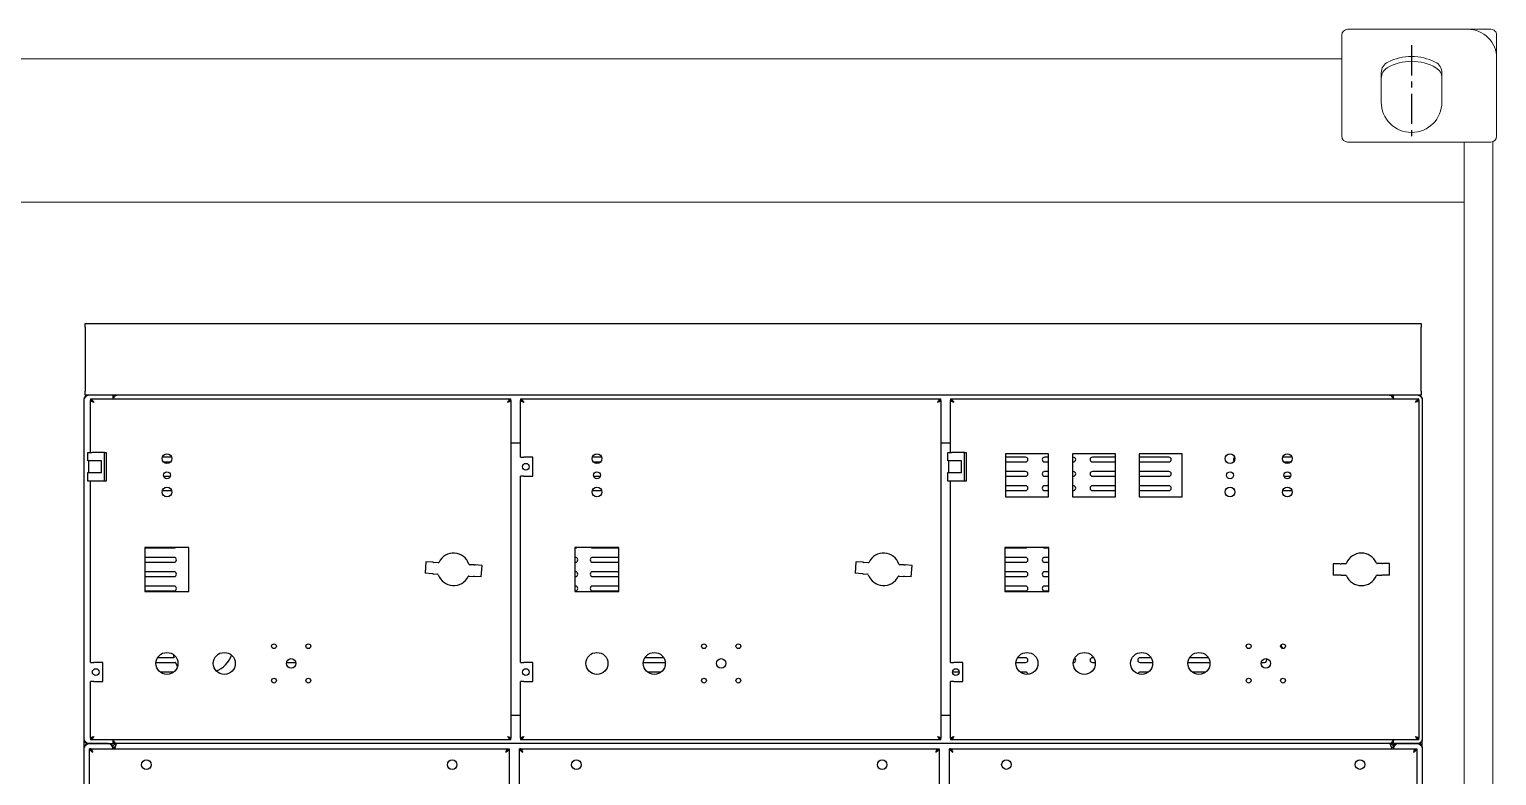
# Model space of a CAD drawing. Header units: millimetres. Extents: x 0 to 87554, y -20854 to 20404.
# Drawn here: x 3956 to 5492, y 11285 to 12067 of the extents above; entities that cross this region are included whole.
import ezdxf

# ---------------------------------------------------------------- set-up
doc = ezdxf.new("R2010")
doc.units = ezdxf.units.MM
doc.linetypes.add('CENTER', pattern=[50.8, 31.75, -6.35, 6.35, -6.35])
doc.layers.get('0').update_dxf_attribs({"lineweight": 15})
doc.layers.add('CO', color=7, linetype='Continuous', lineweight=9)
doc.layers.add('CT', color=4, linetype='CENTER')

# ---------------------------------------------------------------- blocks, each defined once
blk = doc.blocks.new('dr4')
at = {"color": 87, "linetype": 'Continuous', "lineweight": 25}
for p, q in [((-292.7, 525.6), (-292.7, 529.6)), ((-292.7, 529.6), (1105.3, 529.6)), ((-292.7, 525.6), (-292.7, 458.6)), ((1105.3, 529.6), (1105.3, 525.6)), ((1105.3, 458.6), (1105.3, 525.6)), ((-293.7, 93.6), (-293.7, 450.6)), ((-292.7, 454.6), (-292.7, 458.6)), ((1105.3, 454.6), (-292.7, 454.6)), ((-287.2, 450.6), (-287.2, 449.1)), ((-287.2, 450.6), (152.8, 450.6)), ((-286.7, 449), (-287.2, 449)), ((-287.2, 394.6), (-287.2, 449)), ((-263.7, 454.6), (-263.7, 450.6)), ((-263.7, 452.6), (-263.1, 452.6)), ((152.3, 449), (152.8, 449)), ((152.8, 449.1), (152.8, 450.6)), ((152.8, 449), (152.8, 95.2)), ((162.8, 450.6), (162.8, 449.1)), ((162.8, 450.6), (602.8, 450.6)), ((163.3, 449), (162.8, 449)), ((162.8, 389.6), (162.8, 449)), ((602.3, 449), (602.8, 449)), ((602.8, 449.1), (602.8, 450.6)), ((602.8, 449), (602.8, 95.2)), ((612.8, 450.6), (612.8, 449.1)), ((612.8, 450.6), (1102.8, 450.6)), ((613.3, 449), (612.8, 449)), ((612.8, 394.6), (612.8, 449)), ((1076.3, 452.6), (1075.8, 452.6)), ((1076.3, 450.6), (1076.3, 454.6)), ((1102.3, 449), (1102.8, 449)), ((1102.8, 449.1), (1102.8, 450.6)), ((1102.8, 449), (1102.8, 95.2)), ((1105.3, 458.6), (1105.3, 454.6)), ((1106.3, 450.6), (1106.3, 93.6)), ((162.8, 404.1), (152.8, 404.1)), ((612.8, 404.1), (602.8, 404.1)), ((-289.9, 385.6), (-289.9, 394.6)), ((-289.9, 394.6), (-285.9, 394.6)), ((-285.9, 385.6), (-289.9, 385.6)), ((-289, 373.6), (-289, 385.6)), ((-272.7, 394.6), (-285.9, 394.6)), ((-275.7, 385.6), (-285.9, 385.6)), ((-276, 385.6), (-276, 373.6)), ((-275.7, 373.6), (-275.7, 385.6)), ((-272.7, 364.6), (-272.7, 394.6)), ((-272.7, 394.6), (-270.7, 394.6)), ((-270.7, 394.6), (-270.7, 364.6)), ((-202.3, 389.6), (-212, 389.6)), ((-210.9, 384.6), (-203.5, 384.6)), ((162.8, 389.6), (166.3, 389.6)), ((175.8, 389.6), (166.3, 389.6)), ((175.8, 369.6), (175.8, 389.6)), ((238.3, 389.6), (237.9, 389.6)), ((247.7, 389.6), (238.3, 389.6)), ((239.1, 384.6), (246.5, 384.6)), ((610.1, 385.6), (610.1, 394.6)), ((610.1, 394.6), (614.1, 394.6)), ((614.1, 385.6), (610.1, 385.6)), ((611, 373.6), (611, 385.6)), ((627.3, 394.6), (614.1, 394.6)), ((624.3, 385.6), (614.1, 385.6)), ((624, 385.6), (624, 373.6)), ((624.3, 373.6), (624.3, 385.6)), ((627.3, 364.6), (627.3, 394.6)), ((627.3, 394.6), (629.3, 394.6)), ((629.3, 394.6), (629.3, 364.6)), ((670.3, 393.1), (670.3, 348.1)), ((715.3, 393.1), (670.3, 393.1)), ((691.3, 389.6), (670.3, 389.6)), ((670.3, 384.6), (691.3, 384.6)), ((715.3, 389.6), (711.3, 389.6)), ((711.3, 384.6), (715.3, 384.6)), ((715.3, 348.1), (715.3, 393.1)), ((785.3, 393.1), (740.3, 393.1)), ((740.3, 393.1), (740.3, 348.1)), ((741.3, 389.6), (740.3, 389.6)), ((740.3, 384.6), (741.3, 384.6)), ((785.3, 389.6), (761.3, 389.6)), ((761.3, 384.6), (785.3, 384.6)), ((785.3, 348.1), (785.3, 393.1)), ((855.3, 393.1), (810.3, 393.1)), ((810.3, 393.1), (810.3, 348.1)), ((841.3, 389.6), (811.3, 389.6)), ((811.3, 384.6), (841.3, 384.6)), ((855.3, 348.1), (855.3, 393.1)), ((961.3, 389.6), (960.4, 389.4)), ((970.2, 389.6), (961.3, 389.6)), ((961.6, 384.6), (969, 384.6)), ((-289.9, 364.6), (-289.9, 373.6)), ((-289.9, 373.6), (-285.9, 373.6)), ((-285.9, 373.6), (-275.7, 373.6)), ((-210.6, 369.6), (-203.7, 369.6)), ((162.8, 174.6), (162.8, 369.6)), ((166.3, 369.6), (162.8, 369.6)), ((166.3, 369.6), (175.8, 369.6)), ((239.4, 369.6), (246.3, 369.6)), ((610.1, 364.6), (610.1, 373.6)), ((610.1, 373.6), (614.1, 373.6)), ((614.1, 373.6), (624.3, 373.6)), ((691.3, 374.6), (670.3, 374.6)), ((670.3, 369.6), (691.3, 369.6)), ((715.3, 374.6), (711.3, 374.6)), ((711.3, 369.6), (715.3, 369.6)), ((741.3, 374.6), (740.3, 374.6)), ((740.3, 369.6), (741.3, 369.6)), ((785.3, 374.6), (761.3, 374.6)), ((761.3, 369.6), (785.3, 369.6)), ((841.3, 374.6), (811.3, 374.6)), ((811.3, 369.6), (841.3, 369.6)), ((961.9, 369.6), (968.8, 369.6)), ((-285.9, 364.6), (-289.9, 364.6)), ((-287.2, 174.6), (-287.2, 364.6)), ((-272.7, 364.6), (-285.9, 364.6)), ((-270.7, 364.6), (-272.7, 364.6)), ((-212, 354.6), (-202.3, 354.6)), ((238, 354.6), (238.3, 354.6)), ((238.3, 354.6), (247.7, 354.6)), ((614.1, 364.6), (610.1, 364.6)), ((612.8, 174.6), (612.8, 364.6)), ((627.3, 364.6), (614.1, 364.6)), ((629.3, 364.6), (627.3, 364.6)), ((691.3, 359.6), (670.3, 359.6)), ((670.3, 354.6), (691.3, 354.6)), ((715.3, 359.6), (711.3, 359.6)), ((711.3, 354.6), (715.3, 354.6)), ((741.3, 359.6), (740.3, 359.6)), ((740.3, 354.6), (741.3, 354.6)), ((785.3, 359.6), (761.3, 359.6)), ((761.3, 354.6), (785.3, 354.6)), ((841.3, 359.6), (811.3, 359.6)), ((811.3, 354.6), (841.3, 354.6)), ((960.5, 354.7), (961.3, 354.6)), ((961.3, 354.6), (970.2, 354.6)), ((670.3, 348.1), (715.3, 348.1)), ((740.3, 348.1), (785.3, 348.1)), ((810.3, 348.1), (855.3, 348.1)), ((-230.2, 295.1), (-230.2, 249.1)), ((-184.2, 295.1), (-230.2, 295.1)), ((-230.2, 294.6), (-229.7, 294.6)), ((-229.7, 294.6), (-199.7, 294.6)), ((-184.2, 249.1), (-184.2, 295.1)), ((219.8, 295.1), (219.8, 249.1)), ((265.8, 295.1), (219.8, 295.1)), ((219.8, 294.6), (220.3, 294.6)), ((238.3, 294.6), (265.8, 294.6)), ((265.8, 249.1), (265.8, 295.1)), ((669.8, 295.1), (669.8, 249.1)), ((715.8, 295.1), (669.8, 295.1)), ((669.8, 294.6), (691.3, 294.6)), ((711.3, 294.6), (715.8, 294.6)), ((715.8, 249.1), (715.8, 295.1)), ((-229.7, 284.6), (-230.2, 284.5)), ((-230.2, 279.6), (-229.7, 279.6)), ((-199.7, 284.6), (-229.7, 284.6)), ((-229.7, 279.6), (-199.7, 279.6)), ((63.8, 280), (63.1, 268)), ((71.2, 279.5), (63.9, 280)), ((76.7, 279.1), (72.1, 279.4)), ((114.3, 276.7), (109.8, 277)), ((122.5, 276.2), (115.2, 276.7)), ((220.3, 284.6), (219.8, 284.6)), ((219.8, 279.6), (220.3, 279.6)), ((265.8, 284.6), (238.3, 284.6)), ((238.3, 279.6), (265.8, 279.6)), ((513.8, 280), (513.1, 268)), ((521.2, 279.5), (513.9, 280)), ((526.7, 279.1), (522.1, 279.4)), ((564.3, 276.7), (559.8, 277)), ((572.5, 276.2), (565.2, 276.7)), ((691.3, 284.6), (669.8, 284.6)), ((669.8, 279.6), (691.3, 279.6)), ((715.8, 284.6), (711.3, 284.6)), ((711.3, 279.6), (715.8, 279.6)), ((1020.7, 278), (1013.4, 277.9)), ((1013.4, 277.9), (1013.4, 265.9)), ((1026.2, 278), (1021.6, 278)), ((1064, 278.2), (1059.4, 278.2)), ((1072.2, 278.2), (1064.9, 278.2)), ((1072.3, 266.2), (1072.2, 278.2)), ((-229.7, 269.6), (-230.2, 269.5)), ((-230.2, 264.6), (-229.7, 264.6)), ((-199.7, 269.6), (-229.7, 269.6)), ((-229.7, 264.6), (-199.7, 264.6)), ((70.4, 267.5), (63.1, 268)), ((71.3, 267.5), (75.9, 267.2)), ((109, 265), (113.6, 264.7)), ((121.7, 264.2), (114.5, 264.7)), ((121.8, 264.2), (122.6, 276.2)), ((220.3, 269.6), (219.8, 269.6)), ((219.8, 264.6), (220.3, 264.6)), ((265.8, 269.6), (238.3, 269.6)), ((238.3, 264.6), (265.8, 264.6)), ((520.4, 267.5), (513.1, 268)), ((521.3, 267.5), (525.9, 267.2)), ((559, 265), (563.6, 264.7)), ((571.7, 264.2), (564.5, 264.7)), ((571.8, 264.2), (572.6, 276.2)), ((691.3, 269.6), (669.8, 269.6)), ((669.8, 264.6), (691.3, 264.6)), ((715.8, 269.6), (711.3, 269.6)), ((711.3, 264.6), (715.8, 264.6)), ((1020.8, 266), (1013.5, 265.9)), ((1021.7, 266), (1026.3, 266)), ((1059.4, 266.2), (1064, 266.2)), ((1072.2, 266.2), (1064.9, 266.2)), ((-229.7, 254.6), (-230.2, 254.5)), ((-230.2, 249.6), (-229.7, 249.6)), ((-230.2, 249.1), (-184.2, 249.1)), ((-199.7, 254.6), (-229.7, 254.6)), ((-229.7, 249.6), (-199.7, 249.6)), ((220.3, 254.6), (219.8, 254.6)), ((219.8, 249.6), (220.3, 249.6)), ((219.8, 249.1), (265.8, 249.1)), ((265.8, 254.6), (238.3, 254.6)), ((238.3, 249.6), (265.8, 249.6)), ((691.3, 254.6), (669.8, 254.6)), ((669.8, 249.6), (691.3, 249.6)), ((669.8, 249.1), (715.8, 249.1)), ((715.8, 254.6), (711.3, 254.6)), ((711.3, 249.6), (715.8, 249.6)), ((-60.7, 189.6), (-57.7, 189.6)), ((353.3, 189.6), (356.3, 189.6)), ((389.3, 189.6), (392.3, 189.6)), ((923.3, 189.6), (926.3, 189.6)), ((961.3, 189.6), (962.3, 189.6)), ((-287.2, 174.6), (-283.7, 174.6)), ((-274.2, 174.6), (-283.7, 174.6)), ((-274.2, 154.6), (-274.2, 174.6)), ((-218.6, 174.6), (-199.7, 174.6)), ((-199.8, 179.6), (-217, 179.6)), ((-82.1, 174.6), (-72.3, 174.6)), ((162.8, 174.6), (166.3, 174.6)), ((175.8, 174.6), (166.3, 174.6)), ((175.8, 154.6), (175.8, 174.6)), ((291.4, 174.6), (314.3, 174.6)), ((312.6, 179.6), (293, 179.6)), ((612.8, 174.6), (616.3, 174.6)), ((625.8, 174.6), (616.3, 174.6)), ((625.8, 154.6), (625.8, 174.6)), ((681.4, 174.6), (691.3, 174.6)), ((691.3, 179.6), (683, 179.6)), ((762.6, 179.6), (761.3, 179.6)), ((761.3, 174.6), (764.3, 174.6)), ((822.6, 179.6), (811.3, 179.6)), ((811.3, 174.6), (824.3, 174.6)), ((861.4, 174.6), (884.3, 174.6)), ((882.6, 179.6), (863, 179.6)), ((937.9, 174.6), (941.3, 174.6)), ((-287.2, 95.2), (-287.2, 154.6)), ((-283.7, 154.6), (-287.2, 154.6)), ((-283.7, 154.6), (-274.2, 154.6)), ((-200, 164.6), (-214.3, 164.6)), ((162.8, 95.2), (162.8, 154.6)), ((166.3, 154.6), (162.8, 154.6)), ((166.3, 154.6), (175.8, 154.6)), ((310, 164.6), (295.7, 164.6)), ((612.8, 95.2), (612.8, 154.6)), ((616.3, 154.6), (612.8, 154.6)), ((621.8, 164.6), (614.8, 164.6)), ((616.3, 154.6), (625.8, 154.6)), ((691.3, 164.6), (685.7, 164.6)), ((820, 164.6), (811.3, 164.6)), ((880, 164.6), (865.7, 164.6)), ((152.8, 119.6), (162.8, 119.6)), ((602.8, 119.6), (612.8, 119.6)), ((-293.7, 85.6), (-293.7, 93.6)), ((-286.8, 95.2), (-287.2, 95.2)), ((-287.2, 95.1), (-287.2, 93.6)), ((152.8, 93.6), (-287.2, 93.6)), ((-263.7, 93.6), (-263.7, 89.6)), ((152.4, 95.2), (152.8, 95.2)), ((152.8, 93.6), (152.8, 95.1)), ((163.2, 95.2), (162.8, 95.2)), ((162.8, 95.1), (162.8, 93.6)), ((602.8, 93.6), (162.8, 93.6)), ((602.4, 95.2), (602.8, 95.2)), ((602.8, 93.6), (602.8, 95.1)), ((613.2, 95.2), (612.8, 95.2)), ((612.8, 95.1), (612.8, 93.6)), ((1102.8, 93.6), (612.8, 93.6)), ((1076.3, 89.6), (1076.3, 93.6)), ((1102.3, 95.2), (1102.8, 95.2)), ((1102.8, 93.6), (1102.8, 95.1)), ((1106.3, 85.6), (1106.3, 93.6)), ((-293.7, -703.9), (-293.7, 85.6)), ((-289.7, 89.6), (-263.7, 89.6)), ((-268.7, 89.6), (-289.7, 89.6)), ((-286.7, 84.1), (-288.2, 84.1)), ((-288.2, -703.9), (-288.2, 84.1)), ((-286.6, 84.1), (149.2, 84.1)), ((-286.6, 83.5), (-286.6, 84.1)), ((-263.7, 91.6), (-263.1, 91.6)), ((-263.7, 89.6), (-259.7, 89.6)), ((-263.7, 85.6), (-263.7, 84.1)), ((-263.7, 85.6), (-261.7, 85.6)), ((-263.7, 84.1), (-263.7, 84.6)), ((-261.7, 85.6), (-261.7, 84.1)), ((-261.6, 85.6), (-261.6, 84.1)), ((1072.3, 89.6), (-259.7, 89.6)), ((149.2, 84.1), (149.2, 83.7)), ((149.3, 84.1), (150.8, 84.1)), ((150.8, 84.1), (150.8, -703.9)), ((163.3, 84.1), (161.8, 84.1)), ((161.8, -703.9), (161.8, 84.1)), ((163.4, 84.1), (599.2, 84.1)), ((163.4, 83.5), (163.4, 84.1)), ((599.2, 84.1), (599.2, 83.7)), ((599.3, 84.1), (600.8, 84.1)), ((600.8, 84.1), (600.8, -703.9)), ((611.8, -703.8), (611.8, 84.2)), ((613.3, 84.2), (611.8, 84.2)), ((613.4, 84.2), (1099.2, 84.2)), ((613.4, 83.6), (613.4, 84.2)), ((1076.3, 89.6), (1072.3, 89.6)), ((1074.2, 85.6), (1074.2, 84.2)), ((1076.3, 85.6), (1074.3, 85.6)), ((1074.3, 85.6), (1074.3, 84.2)), ((1076.3, 91.6), (1075.7, 91.6)), ((1075.7, 87.6), (1076.3, 87.6)), ((1102.3, 89.6), (1076.3, 89.6)), ((1076.3, 87.6), (1076.3, 89.6)), ((1076.3, 87.6), (1076.9, 87.6)), ((1076.3, 85.6), (1076.3, 84.2)), ((1076.3, 84.6), (1076.3, 84.2)), ((1081.3, 89.6), (1102.3, 89.6)), ((1099.2, 84.2), (1099.2, 83.8)), ((1099.3, 84.2), (1100.8, 84.2)), ((1100.8, 84.2), (1100.8, -703.8)), ((1106.3, 85.6), (1106.3, -703.9))]:
    blk.add_line(p, q, dxfattribs=at)
at = {"color": 87, "linetype": 'Continuous', "lineweight": 25, "flags": 128}
for points in [[(811.3, 389.6), (810.4, 389.4), (810.3, 389.4)], [(810.3, 384.8), (810.4, 384.8), (811.3, 384.6)], [(811.3, 374.6), (810.4, 374.4), (810.3, 374.4)], [(810.3, 369.8), (810.4, 369.8), (811.3, 369.6)], [(811.3, 359.6), (810.4, 359.4), (810.3, 359.4)], [(810.3, 354.8), (810.4, 354.8), (811.3, 354.6)], [(-199.7, 294.6), (-198.7, 294.8), (-198.2, 295.1)], [(220.3, 294.6), (221.3, 294.8), (221.8, 295.1)], [(236.8, 295.1), (237.4, 294.8), (238.3, 294.6)], [(691.3, 294.6), (692.3, 294.8), (692.8, 295.1)], [(709.8, 295.1), (710.4, 294.8), (711.3, 294.6)], [(63.8, 280), (63.8, 280), (63.9, 280)], [(71.2, 279.5), (71.2, 279.5), (71.3, 279.5), (71.4, 279.5), (71.5, 279.5), (71.7, 279.5), (71.8, 279.4), (71.9, 279.4), (72.1, 279.4)], [(114.3, 276.7), (114.5, 276.7), (114.6, 276.7), (114.8, 276.7), (114.9, 276.7), (115, 276.7), (115.1, 276.7), (115.2, 276.7), (115.2, 276.7)], [(513.8, 280), (513.8, 280), (513.9, 280)], [(521.2, 279.5), (521.2, 279.5), (521.3, 279.5), (521.4, 279.5), (521.5, 279.5), (521.7, 279.5), (521.8, 279.4), (521.9, 279.4), (522.1, 279.4)], [(564.3, 276.7), (564.5, 276.7), (564.6, 276.7), (564.8, 276.7), (564.9, 276.7), (565, 276.7), (565.1, 276.7), (565.2, 276.7), (565.2, 276.7)], [(1013.4, 277.9), (1013.4, 277.9), (1013.4, 277.9)], [(1020.7, 278), (1020.8, 278), (1020.9, 278), (1021, 278), (1021.1, 278), (1021.2, 278), (1021.3, 278), (1021.5, 278), (1021.6, 278)], [(1064, 278.2), (1064.1, 278.2), (1064.3, 278.2), (1064.4, 278.2), (1064.5, 278.2), (1064.6, 278.2), (1064.7, 278.2), (1064.8, 278.2), (1064.9, 278.2)], [(1072.2, 278.2), (1072.2, 278.2), (1072.2, 278.2)], [(63.1, 268), (63.1, 268), (63.1, 268)], [(71.3, 267.5), (71.2, 267.5), (71, 267.5), (70.9, 267.5), (70.8, 267.5), (70.7, 267.5), (70.6, 267.5), (70.5, 267.5), (70.4, 267.5)], [(114.5, 264.7), (114.4, 264.7), (114.3, 264.7), (114.2, 264.7), (114.1, 264.7), (114, 264.7), (113.8, 264.7), (113.7, 264.7), (113.6, 264.7)], [(121.8, 264.2), (121.8, 264.2), (121.7, 264.2)], [(122.5, 276.2), (122.6, 276.2), (122.6, 276.2)], [(513.1, 268), (513.1, 268), (513.1, 268)], [(521.3, 267.5), (521.2, 267.5), (521, 267.5), (520.9, 267.5), (520.8, 267.5), (520.7, 267.5), (520.6, 267.5), (520.5, 267.5), (520.4, 267.5)], [(564.5, 264.7), (564.4, 264.7), (564.3, 264.7), (564.2, 264.7), (564.1, 264.7), (564, 264.7), (563.8, 264.7), (563.7, 264.7), (563.6, 264.7)], [(571.8, 264.2), (571.8, 264.2), (571.7, 264.2)], [(572.5, 276.2), (572.6, 276.2), (572.6, 276.2)], [(1013.5, 265.9), (1013.4, 265.9), (1013.4, 265.9)], [(1021.7, 266), (1021.5, 266), (1021.4, 266), (1021.3, 266), (1021.1, 266), (1021, 266), (1020.9, 266), (1020.8, 266), (1020.8, 266)], [(1064.9, 266.2), (1064.9, 266.2), (1064.8, 266.2), (1064.7, 266.2), (1064.6, 266.2), (1064.4, 266.2), (1064.3, 266.2), (1064.2, 266.2), (1064, 266.2)], [(1072.3, 266.2), (1072.3, 266.2), (1072.2, 266.2)], [(-196.1, 170.7), (-196.7, 171.8), (-198.2, 175)]]:
    blk.add_lwpolyline(points, dxfattribs=at)
at = {"color": 87, "linetype": 'Continuous', "lineweight": 25}
for centre, radius in [((-207.2, 388.1), 5.1), ((242.8, 388.1), 5.1), ((905.3, 388.1), 5.1), ((965.3, 388.1), 5.1), ((-207.2, 370.6), 3.6), ((168.3, 379.6), 3.5), ((242.8, 370.6), 3.6), ((905.3, 370.6), 3.6), ((965.3, 370.6), 3.6), ((-207.2, 353.1), 5.1), ((242.8, 353.1), 5.1), ((905.3, 353.1), 5.1), ((965.3, 353.1), 5.1), ((-207.2, 173.6), 11.5), ((-147.2, 173.6), 11.5), ((-95.2, 191.6), 2.5), ((-59.2, 191.6), 2.5), ((242.8, 173.6), 11.5), ((302.8, 173.6), 11.5), ((354.8, 191.6), 2.5), ((390.8, 191.6), 2.5), ((692.8, 173.6), 11.5), ((752.8, 173.6), 11.5), ((812.8, 173.6), 11.5), ((872.8, 173.6), 11.5), ((924.8, 191.6), 2.5), ((960.8, 191.6), 2.5), ((-77.2, 173.6), 5), ((372.8, 173.6), 5), ((942.8, 173.6), 5), ((-281.7, 164.6), 3.5), ((-95.2, 155.6), 2.5), ((-59.2, 155.6), 2.5), ((168.3, 164.6), 3.5), ((354.8, 155.6), 2.5), ((390.8, 155.6), 2.5), ((618.3, 164.6), 3.5), ((924.8, 155.6), 2.5), ((960.8, 155.6), 2.5), ((-228.7, 67.6), 5), ((91.3, 67.6), 5), ((221.3, 67.6), 5), ((541.3, 67.6), 5), ((671.3, 67.7), 5), ((1041.3, 67.7), 5)]:
    blk.add_circle(centre, radius, dxfattribs=at)
for centre, radius, start, end in [((691.3, 387.1), 2.5, 270, 90), ((711.3, 387.1), 2.5, 90, 270), ((741.3, 387.1), 2.5, 270, 90), ((761.3, 387.1), 2.5, 90, 270), ((841.3, 387.1), 2.5, 270, 90), ((911.3, 387.1), 2.5, 115.0684, 226.007), ((691.3, 372.1), 2.5, 270, 90), ((711.3, 372.1), 2.5, 90, 270), ((741.3, 372.1), 2.5, 270, 90), ((761.3, 372.1), 2.5, 90, 270), ((841.3, 372.1), 2.5, 270, 90), ((691.3, 357.1), 2.5, 270, 90), ((711.3, 357.1), 2.5, 90, 270), ((741.3, 357.1), 2.5, 270, 90), ((761.3, 357.1), 2.5, 90, 270), ((841.3, 357.1), 2.5, 270, 90), ((911.3, 357.1), 2.5, 187.0929, 240.2872), ((-199.7, 282.1), 2.5, 270, 90), ((76.7, 280.1), 1, 266.3224, 333.4371), ((92.8, 272.1), 17, 19.2078, 153.4371), ((109.8, 278), 1, 199.2078, 266.3224), ((220.3, 282.1), 2.5, 270, 90), ((238.3, 282.1), 2.5, 90, 270), ((526.7, 280.1), 1, 266.3224, 333.4371), ((542.8, 272.1), 17, 19.2078, 153.4371), ((559.8, 278), 1, 199.2078, 266.3224), ((691.3, 282.1), 2.5, 270, 90), ((711.3, 282.1), 2.5, 90, 270), ((1026.2, 279), 1, 270.2632, 337.3778), ((1042.8, 272.1), 17, 23.1486, 157.3778), ((1059.4, 279.2), 1, 203.1486, 270.2632), ((-199.7, 267.1), 2.5, 270, 90), ((75.8, 266.2), 1, 19.2078, 86.3224), ((92.8, 272.1), 17, 199.2078, 333.4371), ((108.9, 264), 1, 86.3224, 153.4371), ((220.3, 267.1), 2.5, 270, 90), ((238.3, 267.1), 2.5, 90, 270), ((525.8, 266.2), 1, 19.2078, 86.3224), ((542.8, 272.1), 17, 199.2078, 333.4371), ((558.9, 264), 1, 86.3224, 153.4371), ((691.3, 267.1), 2.5, 270, 90), ((711.3, 267.1), 2.5, 90, 270), ((1026.3, 265), 1, 23.1486, 90.2632), ((1042.8, 272.1), 17, 203.1486, 337.3778), ((1059.4, 265.2), 1, 90.2632, 157.3778), ((-199.7, 252.1), 2.5, 270, 90), ((220.3, 252.1), 2.5, 270, 90), ((238.3, 252.1), 2.5, 90, 270), ((691.3, 252.1), 2.5, 270, 90), ((711.3, 252.1), 2.5, 90, 270), ((961.3, 192.1), 2.5, 143.1324, 270), ((-163.7, 189.6), 37.5, 190.0876, 195.466), ((-199.7, 177.1), 2.5, 270, 305.0635), ((-163.7, 189.6), 25, 288.5613, 343.2015), ((691.3, 177.1), 2.5, 270, 90), ((741.3, 177.1), 2.5, 270, 55.1458), ((761.3, 177.1), 2.5, 90, 270), ((811.3, 177.1), 2.5, 90, 270), ((941.3, 177.1), 2.5, 270, 36.0969), ((691.3, 162.1), 2.5, 0.9976, 90), ((811.3, 162.1), 2.5, 90, 164.1396), ((-268.7, 84.6), 5, 0, 90), ((-267.7, 85.6), 4, 0, 90), ((1081.3, 84.6), 5, 90, 180), ((1080.3, 85.6), 4, 90, 180)]:
    blk.add_arc(centre, radius, start, end, dxfattribs=at)
for points, knots in [([(-289.7, 454.6), (-290.2, 454.2), (-291.3, 453.6), (-292.6, 452.5), (-293.5, 451.5), (-293.6, 450.9), (-293.7, 450.6)], [0, 0, 0, 0, 0.2546461, 0.5095426, 0.7644403, 1, 1, 1, 1]), ([(-293.7, 450.6), (-293.6, 451.1), (-293.5, 452.2), (-292.6, 453.5), (-291.2, 454.4), (-290.2, 454.5), (-289.7, 454.6)], [0, 0, 0, 0, 0.249994, 0.499998, 0.750001, 1, 1, 1, 1]), ([(-287.2, 450.6), (-286.9, 450.5), (-286.3, 450.4), (-285.5, 449.7), (-284.6, 448.5), (-284, 447.5), (-283.7, 447.1)], [0, 0, 0, 0, 0.236065, 0.490914, 0.745799, 1, 1, 1, 1]), ([(-287.2, 449.1), (-286.8, 449), (-286, 448.9), (-284.9, 448.2), (-284.1, 447.5), (-283.7, 447.1)], [0, 0, 0, 0, 0.321953, 0.644863, 1, 1, 1, 1]), ([(-283.7, 447.1), (-284.1, 447.2), (-285.1, 447.6), (-286.2, 448), (-287, 448.5), (-287.1, 448.8), (-287.2, 449)], [0, 0, 0, 0, 0.250006, 0.499997, 0.749994, 1, 1, 1, 1]), ([(-283.7, 447.1), (-283.9, 447.2), (-284.5, 447.6), (-285.1, 448), (-285.5, 448.3), (-285.5, 448.5), (-285.5, 448.5)], [0, 0, 0, 0, 0.332323, 0.664626, 0.99695, 1, 1, 1, 1]), ([(-259.7, 454.6), (-260, 454.5), (-260.7, 454.4), (-261.7, 453.5), (-262.7, 452.2), (-263.3, 451.1), (-263.7, 450.6)], [0, 0, 0, 0, 0.24999, 0.499999, 0.750003, 1, 1, 1, 1]), ([(-263.7, 450.6), (-263.6, 451.1), (-263.5, 452), (-262.8, 453.2), (-261.7, 454.1), (-260.6, 454.5), (-259.9, 454.6), (-259.7, 454.6)], [0, 0, 0, 0, 0.224323, 0.4486856, 0.6730432, 0.8974019, 1, 1, 1, 1]), ([(149.3, 447.1), (149.6, 447.5), (150.2, 448.5), (151.1, 449.6), (152, 450.4), (152.5, 450.5), (152.8, 450.6)], [0, 0, 0, 0, 0.249999, 0.499993, 0.749994, 1, 1, 1, 1]), ([(149.3, 447.1), (149.6, 447.3), (150.2, 447.9), (151.1, 448.5), (152, 449), (152.5, 449.1), (152.8, 449.1)], [0, 0, 0, 0, 0.249993, 0.499986, 0.74999, 1, 1, 1, 1]), ([(152.8, 449), (152.8, 448.8), (152.7, 448.5), (152, 448.1), (151, 447.7), (150.1, 447.3), (149.5, 447.1), (149.3, 447.1)], [0, 0, 0, 0, 0.227181, 0.454433, 0.681671, 0.908918, 1, 1, 1, 1]), ([(151.2, 448.6), (151.1, 448.4), (150.9, 448.1), (150.2, 447.6), (149.7, 447.3), (149.4, 447.1), (149.3, 447.1)], [0, 0, 0, 0, 0.306432, 0.630346, 0.954262, 1, 1, 1, 1]), ([(162.8, 450.6), (163.1, 450.5), (163.7, 450.4), (164.5, 449.7), (165.4, 448.5), (166, 447.5), (166.3, 447.1)], [0, 0, 0, 0, 0.236062, 0.490912, 0.745797, 1, 1, 1, 1]), ([(162.8, 449.1), (163.2, 449), (164, 448.9), (165.1, 448.2), (165.9, 447.5), (166.3, 447.1)], [0, 0, 0, 0, 0.321948, 0.644863, 1, 1, 1, 1]), ([(166.3, 447.1), (165.9, 447.2), (164.9, 447.6), (163.8, 448), (163, 448.5), (162.9, 448.8), (162.8, 449)], [0, 0, 0, 0, 0.25, 0.499995, 0.749993, 1, 1, 1, 1]), ([(166.3, 447.1), (166.1, 447.2), (165.5, 447.6), (164.9, 448), (164.5, 448.3), (164.5, 448.5), (164.5, 448.5)], [0, 0, 0, 0, 0.332321, 0.664628, 0.99695, 1, 1, 1, 1]), ([(599.3, 447.1), (599.6, 447.5), (600.2, 448.5), (601.1, 449.6), (602, 450.4), (602.5, 450.5), (602.8, 450.6)], [0, 0, 0, 0, 0.249999, 0.499994, 0.749994, 1, 1, 1, 1]), ([(599.3, 447.1), (599.6, 447.3), (600.2, 447.9), (601.1, 448.5), (602, 449), (602.5, 449.1), (602.8, 449.1)], [0, 0, 0, 0, 0.249994, 0.499987, 0.74999, 1, 1, 1, 1]), ([(602.8, 449), (602.8, 448.8), (602.7, 448.5), (602, 448.1), (601, 447.7), (600.1, 447.3), (599.5, 447.1), (599.3, 447.1)], [0, 0, 0, 0, 0.227181, 0.454432, 0.68167, 0.908918, 1, 1, 1, 1]), ([(601.2, 448.6), (601.1, 448.4), (600.9, 448.1), (600.2, 447.6), (599.7, 447.3), (599.4, 447.1), (599.3, 447.1)], [0, 0, 0, 0, 0.3064321, 0.6303504, 0.9542621, 1, 1, 1, 1]), ([(612.8, 450.6), (613.1, 450.5), (613.7, 450.4), (614.5, 449.7), (615.4, 448.5), (616, 447.5), (616.3, 447.1)], [0, 0, 0, 0, 0.2360613, 0.4909112, 0.7457978, 1, 1, 1, 1]), ([(612.8, 449.1), (613.2, 449), (614, 448.9), (615.1, 448.2), (615.9, 447.5), (616.3, 447.1)], [0, 0, 0, 0, 0.321952, 0.644865, 1, 1, 1, 1]), ([(616.3, 447.1), (615.9, 447.2), (614.9, 447.6), (613.8, 448), (613, 448.5), (612.9, 448.8), (612.8, 449)], [0, 0, 0, 0, 0.249998, 0.499995, 0.749994, 1, 1, 1, 1]), ([(616.3, 447.1), (616.1, 447.2), (615.5, 447.6), (614.9, 448), (614.5, 448.3), (614.5, 448.5), (614.5, 448.5)], [0, 0, 0, 0, 0.332318, 0.664626, 0.996949, 1, 1, 1, 1]), ([(1076.3, 450.6), (1076, 451.1), (1075.3, 452.2), (1074.3, 453.5), (1073.3, 454.4), (1072.7, 454.5), (1072.3, 454.6)], [0, 0, 0, 0, 0.249998, 0.500003, 0.750009, 1, 1, 1, 1]), ([(1072.3, 454.6), (1072.8, 454.5), (1073.7, 454.4), (1075, 453.7), (1075.9, 452.6), (1076.3, 451.5), (1076.3, 450.8), (1076.3, 450.6)], [0, 0, 0, 0, 0.2243208, 0.4486858, 0.6730393, 0.8974053, 1, 1, 1, 1]), ([(1099.3, 447.1), (1099.6, 447.5), (1100.2, 448.5), (1101.1, 449.6), (1102, 450.4), (1102.5, 450.5), (1102.8, 450.6)], [0, 0, 0, 0, 0.250003, 0.499997, 0.749995, 1, 1, 1, 1]), ([(1099.3, 447.1), (1099.6, 447.3), (1100.2, 447.9), (1101.1, 448.5), (1102, 449), (1102.5, 449.1), (1102.8, 449.1)], [0, 0, 0, 0, 0.250001, 0.499992, 0.749992, 1, 1, 1, 1]), ([(1102.8, 449), (1102.8, 448.8), (1102.7, 448.5), (1102, 448.1), (1101, 447.7), (1100.1, 447.3), (1099.5, 447.1), (1099.3, 447.1)], [0, 0, 0, 0, 0.22718, 0.454434, 0.681667, 0.908914, 1, 1, 1, 1]), ([(1101.2, 448.6), (1101.1, 448.4), (1100.9, 448.1), (1100.2, 447.6), (1099.7, 447.3), (1099.4, 447.1), (1099.3, 447.1)], [0, 0, 0, 0, 0.306426, 0.630335, 0.954253, 1, 1, 1, 1]), ([(1106.3, 450.6), (1106.3, 450.9), (1106.1, 451.6), (1105.2, 452.6), (1103.8, 453.6), (1102.8, 454.3), (1102.3, 454.6)], [0, 0, 0, 0, 0.25464, 0.509536, 0.764435, 1, 1, 1, 1]), ([(1102.3, 454.6), (1102.8, 454.5), (1103.9, 454.4), (1105.2, 453.5), (1106.1, 452.2), (1106.3, 451.1), (1106.3, 450.6)], [0, 0, 0, 0, 0.250006, 0.500001, 0.750008, 1, 1, 1, 1]), ([(-293.7, 93.6), (-293.6, 93.2), (-293.5, 92.6), (-292.6, 91.6), (-291.2, 90.6), (-290.2, 89.9), (-289.7, 89.6)], [0, 0, 0, 0, 0.249993, 0.499995, 0.75, 1, 1, 1, 1]), ([(-289.7, 89.6), (-290.1, 89.6), (-291.1, 89.7), (-292.3, 90.5), (-293.2, 91.6), (-293.6, 92.7), (-293.7, 93.4), (-293.7, 93.6)], [0, 0, 0, 0, 0.224325, 0.448684, 0.67304, 0.897407, 1, 1, 1, 1]), ([(-283.7, 97.1), (-284, 96.6), (-284.5, 95.7), (-285.4, 94.6), (-286.3, 93.7), (-286.9, 93.6), (-287.2, 93.6)], [0, 0, 0, 0, 0.238478, 0.493327, 0.748218, 1, 1, 1, 1]), ([(-283.7, 97.1), (-284.1, 96.7), (-284.8, 96.1), (-286, 95.3), (-286.8, 95.1), (-287.2, 95.1)], [0, 0, 0, 0, 0.32193, 0.64485, 1, 1, 1, 1]), ([(-287.2, 95.2), (-287.1, 95.3), (-287, 95.7), (-286.2, 96.1), (-285.1, 96.6), (-284.1, 96.9), (-283.7, 97.1)], [0, 0, 0, 0, 0.250005, 0.500004, 0.749995, 1, 1, 1, 1]), ([(-285.5, 95.6), (-285.5, 95.6), (-285.5, 95.8), (-285.1, 96.1), (-284.5, 96.6), (-283.9, 96.9), (-283.7, 97.1)], [0, 0, 0, 0, 0.0072612, 0.3381852, 0.669083, 1, 1, 1, 1]), ([(-263.7, 93.6), (-263.3, 93.1), (-262.7, 92), (-261.7, 90.7), (-260.7, 89.8), (-260, 89.6), (-259.7, 89.6)], [0, 0, 0, 0, 0.25, 0.500002, 0.750009, 1, 1, 1, 1]), ([(-259.7, 89.6), (-260.1, 89.6), (-261.1, 89.7), (-262.3, 90.5), (-263.2, 91.6), (-263.6, 92.7), (-263.7, 93.4), (-263.7, 93.6)], [0, 0, 0, 0, 0.224319, 0.448685, 0.673043, 0.897401, 1, 1, 1, 1]), ([(149.3, 97.1), (149.8, 96.9), (150.7, 96.6), (151.9, 96.1), (152.7, 95.7), (152.8, 95.3), (152.8, 95.2)], [0, 0, 0, 0, 0.25, 0.499994, 0.749994, 1, 1, 1, 1]), ([(149.3, 97.1), (149.6, 96.9), (150.1, 96.6), (150.8, 96.1), (151.1, 95.8), (151.2, 95.7), (151.2, 95.7)], [0, 0, 0, 0, 0.3323234, 0.6646283, 0.9969607, 1, 1, 1, 1]), ([(152.8, 93.6), (152.5, 93.6), (152, 93.7), (151.1, 94.5), (150.2, 95.7), (149.6, 96.6), (149.3, 97.1)], [0, 0, 0, 0, 0.2360609, 0.4909099, 0.7457988, 1, 1, 1, 1]), ([(152.8, 95.1), (152.4, 95.1), (151.7, 95.2), (150.5, 96), (149.7, 96.7), (149.3, 97.1)], [0, 0, 0, 0, 0.32195, 0.64487, 1, 1, 1, 1]), ([(166.3, 97.1), (166, 96.6), (165.5, 95.7), (164.6, 94.6), (163.7, 93.7), (163.1, 93.6), (162.8, 93.6)], [0, 0, 0, 0, 0.238478, 0.493328, 0.748219, 1, 1, 1, 1]), ([(162.8, 95.2), (162.9, 95.3), (163, 95.7), (163.8, 96.1), (164.9, 96.6), (165.9, 96.9), (166.3, 97.1)], [0, 0, 0, 0, 0.250006, 0.500006, 0.75, 1, 1, 1, 1]), ([(166.3, 97.1), (165.9, 96.7), (165.2, 96.1), (164, 95.3), (163.2, 95.1), (162.8, 95.1)], [0, 0, 0, 0, 0.321935, 0.64485, 1, 1, 1, 1]), ([(164.5, 95.6), (164.5, 95.6), (164.5, 95.8), (164.9, 96.1), (165.5, 96.6), (166.1, 96.9), (166.3, 97.1)], [0, 0, 0, 0, 0.007261, 0.338183, 0.669084, 1, 1, 1, 1]), ([(599.3, 97.1), (599.8, 96.9), (600.7, 96.6), (601.9, 96.1), (602.7, 95.7), (602.8, 95.3), (602.8, 95.2)], [0, 0, 0, 0, 0.249997, 0.499994, 0.749994, 1, 1, 1, 1]), ([(602.8, 93.6), (602.5, 93.6), (602, 93.7), (601.1, 94.5), (600.2, 95.7), (599.6, 96.6), (599.3, 97.1)], [0, 0, 0, 0, 0.23606, 0.490909, 0.745798, 1, 1, 1, 1]), ([(602.8, 95.1), (602.4, 95.1), (601.7, 95.2), (600.5, 96), (599.7, 96.7), (599.3, 97.1)], [0, 0, 0, 0, 0.321951, 0.644869, 1, 1, 1, 1]), ([(599.3, 97.1), (599.6, 96.9), (600.1, 96.6), (600.8, 96.1), (601.1, 95.8), (601.2, 95.7), (601.2, 95.7)], [0, 0, 0, 0, 0.33232, 0.664629, 0.99696, 1, 1, 1, 1]), ([(616.3, 97.1), (616, 96.6), (615.5, 95.7), (614.6, 94.6), (613.7, 93.7), (613.1, 93.6), (612.8, 93.6)], [0, 0, 0, 0, 0.238477, 0.493329, 0.748219, 1, 1, 1, 1]), ([(616.3, 97.1), (615.9, 96.7), (615.2, 96.1), (614, 95.3), (613.2, 95.1), (612.8, 95.1)], [0, 0, 0, 0, 0.321933, 0.644847, 1, 1, 1, 1]), ([(612.8, 95.2), (612.9, 95.3), (613, 95.7), (613.8, 96.1), (614.9, 96.6), (615.9, 96.9), (616.3, 97.1)], [0, 0, 0, 0, 0.250006, 0.500006, 0.750003, 1, 1, 1, 1]), ([(614.5, 95.6), (614.5, 95.6), (614.5, 95.8), (614.9, 96.1), (615.5, 96.6), (616.1, 96.9), (616.3, 97.1)], [0, 0, 0, 0, 0.007261, 0.338185, 0.669087, 1, 1, 1, 1]), ([(1072.3, 89.6), (1072.7, 89.6), (1073.3, 89.8), (1074.4, 90.7), (1075.4, 92.1), (1076, 93.1), (1076.3, 93.6)], [0, 0, 0, 0, 0.254642, 0.509536, 0.764434, 1, 1, 1, 1]), ([(1076.3, 93.6), (1076.3, 93.1), (1076.1, 92), (1075.2, 90.7), (1073.9, 89.8), (1072.8, 89.6), (1072.3, 89.6)], [0, 0, 0, 0, 0.250003, 0.499999, 0.750005, 1, 1, 1, 1]), ([(1102.8, 93.6), (1102.5, 93.6), (1102, 93.7), (1101.1, 94.5), (1100.2, 95.7), (1099.6, 96.6), (1099.3, 97.1)], [0, 0, 0, 0, 0.2360638, 0.4909118, 0.7457948, 1, 1, 1, 1]), ([(1099.3, 97.1), (1099.8, 96.9), (1100.7, 96.6), (1101.9, 96.1), (1102.7, 95.7), (1102.8, 95.3), (1102.8, 95.2)], [0, 0, 0, 0, 0.250005, 0.499996, 0.749995, 1, 1, 1, 1]), ([(1099.3, 97.1), (1099.6, 96.9), (1100.1, 96.6), (1100.8, 96.1), (1101.1, 95.8), (1101.2, 95.7), (1101.2, 95.7)], [0, 0, 0, 0, 0.3323246, 0.66463, 0.9969616, 1, 1, 1, 1]), ([(1102.8, 95.1), (1102.4, 95.1), (1101.7, 95.2), (1100.5, 96), (1099.7, 96.7), (1099.3, 97.1)], [0, 0, 0, 0, 0.321953, 0.644868, 1, 1, 1, 1]), ([(1102.3, 89.6), (1102.9, 89.9), (1103.9, 90.6), (1105.3, 91.6), (1106.2, 92.6), (1106.3, 93.3), (1106.3, 93.6)], [0, 0, 0, 0, 0.254652, 0.509543, 0.764439, 1, 1, 1, 1]), ([(1106.3, 93.6), (1106.3, 93.1), (1106.1, 92), (1105.2, 90.7), (1103.9, 89.8), (1102.8, 89.6), (1102.3, 89.6)], [0, 0, 0, 0, 0.249997, 0.5, 0.749993, 1, 1, 1, 1]), ([(-289.7, 89.6), (-290.2, 89.2), (-291.2, 88.6), (-292.6, 87.6), (-293.5, 86.6), (-293.6, 85.9), (-293.7, 85.6)], [0, 0, 0, 0, 0.249998, 0.500005, 0.750007, 1, 1, 1, 1]), ([(-293.7, 85.6), (-293.6, 86.1), (-293.5, 87), (-292.8, 88.2), (-291.7, 89.1), (-290.6, 89.5), (-289.9, 89.6), (-289.7, 89.6)], [0, 0, 0, 0, 0.224323, 0.448684, 0.673049, 0.897405, 1, 1, 1, 1]), ([(-288.2, 84.1), (-288.1, 83.8), (-288, 83.2), (-287.2, 82.3), (-286.1, 81.5), (-285.1, 80.9), (-284.7, 80.6)], [0, 0, 0, 0, 0.250006, 0.500007, 0.750002, 1, 1, 1, 1]), ([(-286.7, 84.1), (-286.6, 83.8), (-286.6, 83.2), (-286.1, 82.3), (-285.5, 81.5), (-284.9, 80.9), (-284.7, 80.6)], [0, 0, 0, 0, 0.25001, 0.500004, 0.750006, 1, 1, 1, 1]), ([(-284.7, 80.6), (-284.8, 81), (-285.1, 81.8), (-285.5, 82.9), (-286, 83.7), (-286.3, 84), (-286.5, 84.1), (-286.6, 84.1)], [0, 0, 0, 0, 0.227182, 0.45442, 0.681668, 0.908922, 1, 1, 1, 1]), ([(-284.7, 80.6), (-284.8, 80.8), (-285.1, 81.3), (-285.6, 81.9), (-285.9, 82.3), (-286.1, 82.4), (-286.1, 82.4)], [0, 0, 0, 0, 0.274575, 0.601184, 0.927889, 1, 1, 1, 1]), ([(-263.7, 85.6), (-263.6, 86.1), (-263.5, 87.2), (-262.6, 88.5), (-261.2, 89.4), (-260.2, 89.5), (-259.7, 89.6)], [0, 0, 0, 0, 0.249995, 0.500003, 0.750001, 1, 1, 1, 1]), ([(-261.7, 85.6), (-261.7, 85.8), (-261.6, 86.3), (-261.3, 86.7), (-261.2, 86.9)], [0, 0, 0, 0, 0.551643, 1, 1, 1, 1]), ([(-259.7, 89.6), (-259.8, 89.5), (-260.1, 89.4), (-260.5, 88.7), (-261, 87.6), (-261.3, 86.5), (-261.5, 85.8), (-261.6, 85.6)], [0, 0, 0, 0, 0.224316, 0.448683, 0.673042, 0.8974, 1, 1, 1, 1]), ([(149.2, 84.1), (149.1, 84), (148.8, 83.9), (148.3, 83.1), (147.8, 82), (147.5, 81), (147.3, 80.6)], [0, 0, 0, 0, 0.2500072, 0.5000047, 0.7499976, 1, 1, 1, 1]), ([(147.3, 80.6), (147.8, 80.9), (148.7, 81.4), (149.8, 82.3), (150.7, 83.2), (150.8, 83.8), (150.8, 84.1)], [0, 0, 0, 0, 0.236058, 0.490902, 0.745795, 1, 1, 1, 1]), ([(147.3, 80.6), (147.7, 81), (148.3, 81.7), (149.1, 82.9), (149.3, 83.7), (149.3, 84.1)], [0, 0, 0, 0, 0.321939, 0.644855, 1, 1, 1, 1]), ([(148.8, 82.4), (148.8, 82.4), (148.6, 82.4), (148.3, 82), (147.8, 81.4), (147.5, 80.8), (147.3, 80.6)], [0, 0, 0, 0, 0.007264, 0.338157, 0.669075, 1, 1, 1, 1]), ([(161.8, 84.1), (161.9, 83.8), (162, 83.2), (162.8, 82.3), (163.9, 81.5), (164.9, 80.9), (165.3, 80.6)], [0, 0, 0, 0, 0.2500047, 0.5000052, 0.7500006, 1, 1, 1, 1]), ([(163.3, 84.1), (163.4, 83.8), (163.4, 83.2), (163.9, 82.3), (164.5, 81.5), (165.1, 80.9), (165.3, 80.6)], [0, 0, 0, 0, 0.2500098, 0.500001, 0.750001, 1, 1, 1, 1]), ([(165.3, 80.6), (165.2, 81), (164.9, 81.8), (164.5, 82.9), (164, 83.7), (163.7, 84), (163.5, 84.1), (163.4, 84.1)], [0, 0, 0, 0, 0.227183, 0.454422, 0.681668, 0.908922, 1, 1, 1, 1]), ([(165.3, 80.6), (165.2, 80.8), (164.9, 81.3), (164.4, 81.9), (164.1, 82.3), (163.9, 82.4), (163.9, 82.4)], [0, 0, 0, 0, 0.274581, 0.601184, 0.927895, 1, 1, 1, 1]), ([(599.2, 84.1), (599.1, 84), (598.8, 83.9), (598.3, 83.1), (597.8, 82), (597.5, 81), (597.3, 80.6)], [0, 0, 0, 0, 0.250007, 0.500004, 0.749998, 1, 1, 1, 1]), ([(597.3, 80.6), (597.7, 81), (598.3, 81.7), (599.1, 82.9), (599.3, 83.7), (599.3, 84.1)], [0, 0, 0, 0, 0.321939, 0.644855, 1, 1, 1, 1]), ([(597.3, 80.6), (597.8, 80.9), (598.7, 81.4), (599.8, 82.3), (600.7, 83.2), (600.8, 83.8), (600.8, 84.1)], [0, 0, 0, 0, 0.236058, 0.4909, 0.745795, 1, 1, 1, 1]), ([(598.8, 82.4), (598.8, 82.4), (598.6, 82.4), (598.3, 82), (597.8, 81.4), (597.5, 80.8), (597.3, 80.6)], [0, 0, 0, 0, 0.007267, 0.338159, 0.669079, 1, 1, 1, 1]), ([(611.8, 84.2), (611.9, 83.9), (612, 83.3), (612.8, 82.4), (613.9, 81.6), (614.9, 81), (615.3, 80.7)], [0, 0, 0, 0, 0.250006, 0.500004, 0.749998, 1, 1, 1, 1]), ([(613.3, 84.2), (613.4, 83.9), (613.4, 83.3), (613.9, 82.4), (614.5, 81.6), (615.1, 81), (615.3, 80.7)], [0, 0, 0, 0, 0.25001, 0.499999, 0.749998, 1, 1, 1, 1]), ([(615.3, 80.7), (615.2, 81.1), (614.9, 81.9), (614.5, 83), (614, 83.8), (613.7, 84.1), (613.5, 84.2), (613.4, 84.2)], [0, 0, 0, 0, 0.227183, 0.454418, 0.681668, 0.908922, 1, 1, 1, 1]), ([(615.3, 80.7), (615.2, 80.9), (614.9, 81.4), (614.4, 82), (614.1, 82.4), (613.9, 82.5), (613.9, 82.5)], [0, 0, 0, 0, 0.274573, 0.601185, 0.927897, 1, 1, 1, 1]), ([(1072.3, 89.6), (1072.9, 89.5), (1073.9, 89.4), (1075.3, 88.4), (1076.2, 87.1), (1076.3, 86.1), (1076.3, 85.6)], [0, 0, 0, 0, 0.2546477, 0.5095426, 0.7644334, 1, 1, 1, 1]), ([(1074.2, 85.6), (1074.1, 86.1), (1073.8, 87.2), (1073.3, 88.5), (1072.8, 89.4), (1072.5, 89.5), (1072.3, 89.6)], [0, 0, 0, 0, 0.250001, 0.500008, 0.750011, 1, 1, 1, 1]), ([(1073.9, 86.8), (1073.9, 86.7), (1074.3, 86.4), (1074.3, 85.9), (1074.3, 85.6)], [0, 0, 0, 0, 0.276127, 1, 1, 1, 1]), ([(1099.2, 84.2), (1099.1, 84.1), (1098.8, 84), (1098.3, 83.2), (1097.8, 82.1), (1097.5, 81.1), (1097.3, 80.7)], [0, 0, 0, 0, 0.250006, 0.500007, 0.750003, 1, 1, 1, 1]), ([(1097.3, 80.7), (1097.7, 81.1), (1098.3, 81.8), (1099.1, 83), (1099.3, 83.8), (1099.3, 84.2)], [0, 0, 0, 0, 0.321941, 0.644854, 1, 1, 1, 1]), ([(1097.3, 80.7), (1097.8, 81), (1098.7, 81.5), (1099.8, 82.4), (1100.7, 83.3), (1100.8, 83.9), (1100.8, 84.2)], [0, 0, 0, 0, 0.236052, 0.490901, 0.745798, 1, 1, 1, 1]), ([(1098.8, 82.5), (1098.8, 82.5), (1098.6, 82.5), (1098.3, 82.1), (1097.8, 81.5), (1097.5, 80.9), (1097.3, 80.7)], [0, 0, 0, 0, 0.007256, 0.338158, 0.669084, 1, 1, 1, 1]), ([(1106.3, 85.6), (1106.3, 85.9), (1106.1, 86.6), (1105.2, 87.6), (1103.8, 88.6), (1102.8, 89.3), (1102.3, 89.6)], [0, 0, 0, 0, 0.2546403, 0.5095386, 0.7644353, 1, 1, 1, 1]), ([(1102.3, 89.6), (1102.8, 89.5), (1103.9, 89.4), (1105.2, 88.5), (1106.1, 87.2), (1106.3, 86.1), (1106.3, 85.6)], [0, 0, 0, 0, 0.250007, 0.499997, 0.750004, 1, 1, 1, 1])]:
    blk.add_open_spline(points, degree=3, knots=knots, dxfattribs=at)

msp = doc.modelspace()

# ---------------------------------------------------------------- linework, layer by layer
at = {"layer": 'CO'}
for p, q in [((5329.775, 12060.519), (5329.775, 11954.519)), ((5485.781, 12066.519), (5335.775, 12066.519)), ((5491.775, 12060.525), (5491.775, 11954.519)), ((3215.774, 12035.519), (5329.776, 12035.519)), ((5371.025, 12021.027), (5371.025, 11990.269)), ((5434.525, 12021.027), (5434.525, 11990.269)), ((5485.775, 11948.519), (5335.775, 11948.519)), ((5457.775, 11948.519), (5457.775, 9288.523)), ((5487.775, 11948.519), (5487.775, 9288.181)), ((5457.776, 11885.523), (3087.775, 11885.523))]:
    msp.add_line(p, q, dxfattribs=at)
for centre, radius, start, end in [((5335.775, 12060.519), 6, 90, 180), ((5461.805, 12036.549), 29.97, 359.9999, 89.99992), ((5485.781, 12060.525), 5.994, 359.9999, 89.99995), ((5383.525, 12021.027), 12.5, 116.265336, 180), ((5383.525, 12015.361), 12.5, 120, 180), ((5402.775, 11982.019), 51, 60, 120), ((5402.775, 11982.019), 56, 63.734664, 116.265336), ((5422.025, 12021.027), 12.5, 0, 63.734664), ((5422.025, 12015.361), 12.5, 0, 60), ((5402.775, 11990.269), 31.75, 180, 0), ((5335.775, 11954.519), 6, 180, 270), ((5485.775, 11954.519), 6, 270, 0)]:
    msp.add_arc(centre, radius, start, end, dxfattribs=at)
at = {"layer": 'CT'}
msp.add_line((5402.775, 12049.944), (5402.775, 11949.944), dxfattribs=at)

# ---------------------------------------------------------------- block references
at = {"lineweight": -3}
msp.add_blockref('dr4', (4307.45, 11228.942), dxfattribs=at)

doc.saveas('drawing.dxf')
